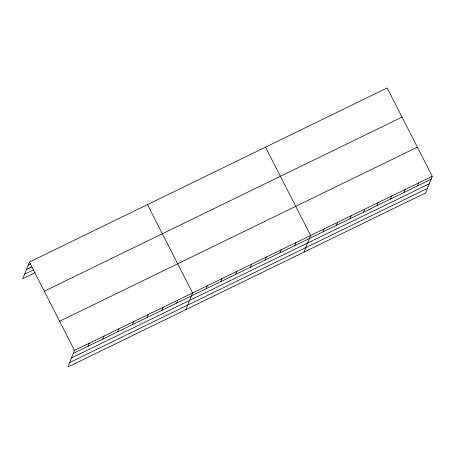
<?xml version="1.0" encoding="UTF-8"?>
<svg xmlns="http://www.w3.org/2000/svg" width="455" height="455" viewBox="0 0 455 455"><rect width="100%" height="100%" fill="white"/><g stroke="black" fill="none" stroke-linecap="round" stroke-linejoin="round"><path stroke-width="0.68" d="M432.25 176.29L74.506 350.407L67.852 367.048L425.596 192.931L432.25 176.29L387.148 87.951L29.404 262.069L22.75 278.71L35.046 272.727M88.054 346.238L89.265 343.224M102.813 339.055L104.019 336.04M117.572 331.871L118.778 328.857M132.325 324.694L133.531 321.674M147.084 317.51L148.29 314.496M161.844 310.327L163.049 307.313M176.597 303.144L177.803 300.129M185.907 309.588L192.562 292.946L147.46 204.608M206.109 288.783L207.321 285.763M220.868 281.599L222.074 278.579M235.627 274.416L236.833 271.402M250.381 267.233L251.587 264.219M265.14 260.05L266.346 257.035M279.899 252.872L281.105 249.852M294.652 245.689L295.858 242.669M303.963 252.133L310.617 235.491L265.515 147.153M322.925 231.925L324.131 228.911M336.438 225.35L337.644 222.336M349.958 218.77L351.163 215.755M363.471 212.195L364.677 209.181M376.985 205.614L378.19 202.6M390.498 199.04L391.704 196.025M404.012 192.459L405.223 189.445M417.531 185.885L418.736 182.87M28.199 265.083L30.661 263.889M26.401 269.582L31.935 266.886M24.547 274.211L33.772 269.724M44.289 291.217L402.032 117.106M59.622 321.253L417.366 147.141M73.3 353.421L431.044 179.304M71.503 357.914L429.247 183.803M69.649 362.55L427.393 188.438M29.404 262.069L74.506 350.407"/></g></svg>
